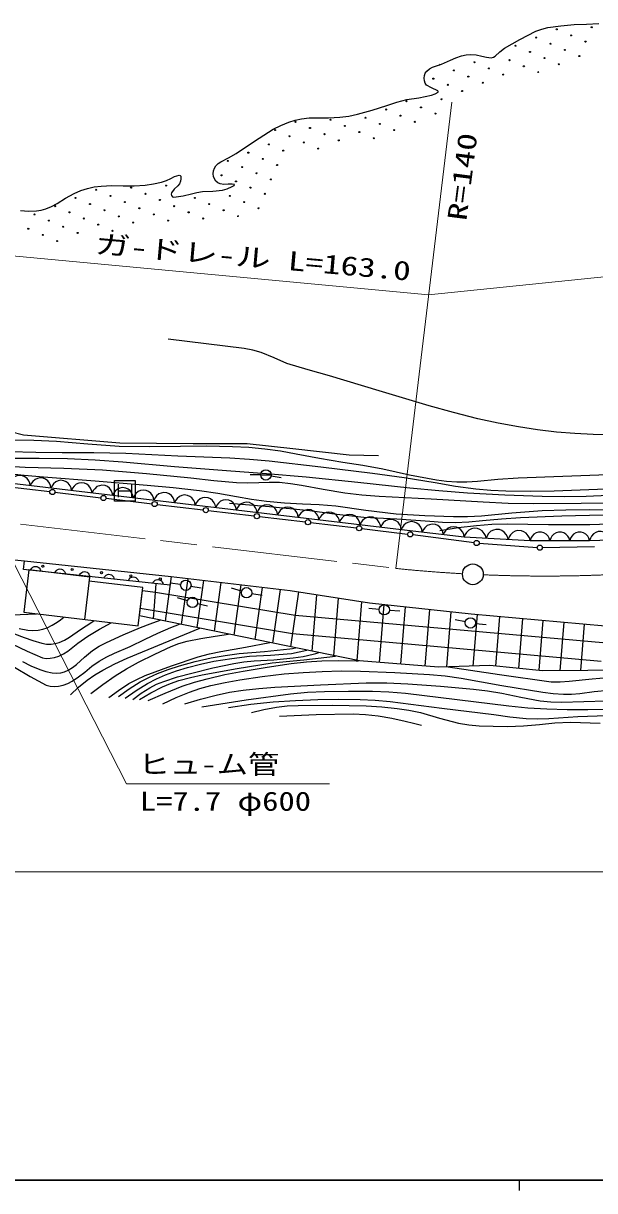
# Model space of a CAD drawing. Units: millimetres, scale not verified. Extents: x 40000 to 680000, y 20000 to 380000.
# Drawn here: x 120514 to 175244, y 204000 to 315804 of the extents above; entities that cross this region are included whole.
import ezdxf
from ezdxf.enums import TextEntityAlignment as Align

# ---------------------------------------------------------------- set-up
doc = ezdxf.new("R2010")
doc.units = ezdxf.units.MM
doc.header["$LTSCALE"] = 1000
doc.linetypes.add('CHAIN', pattern=[18.5, 12, -1.5, 3.5, -1.5])
for name, color, linetype, lineweight in [('M-BGD', 7, 'Continuous', 25), ('M-BGD-HTXT', 7, 'Continuous', 13), ('M-BMK', 2, 'CHAIN', 13), ('M-TTL-BAND', 7, 'Continuous', 25)]:
    doc.layers.add(name, color=color, linetype=linetype, lineweight=lineweight)
doc.layers.add('M-BMK-SRVR', color=7, linetype='Continuous')
doc.styles.add('ＭＳ ゴシック', font='')
doc.styles.get('ＭＳ ゴシック').set_extended_font_data('MS Gothic')

# ---------------------------------------------------------------- blocks, each defined once
blk = doc.blocks.new('BUHIN37')
at = {"color": 7, "linetype": 'Continuous', "lineweight": 25}
blk.add_lwpolyline([(-134, 985), (-351, 880), (-527, 736), (-717, 514), (-806, 281), (-848, 40), (-807, -266), (-701, -487), (-553, -688), (-311, -850), (-103, -937), (134, -985)], dxfattribs=at)
blk = doc.blocks.new('BUHIN38')
at = {"color": 7, "linetype": 'Continuous', "lineweight": 25}
blk.add_lwpolyline([(-135, 1003), (-355, 897), (-535, 750), (-729, 525), (-820, 288), (-863, 42), (-822, -268), (-715, -494), (-565, -699), (-318, -864), (-107, -954), (135, -1003)], dxfattribs=at)
blk = doc.blocks.new('BUHIN39')
at = {"color": 7, "linetype": 'Continuous', "lineweight": 25}
blk.add_lwpolyline([(-209, 1032), (-431, 907), (-607, 742), (-793, 495), (-871, 243), (-899, -15), (-835, -335), (-708, -562), (-538, -764), (-271, -920), (-45, -998), (209, -1032)], dxfattribs=at)
blk = doc.blocks.new('BUHIN40')
at = {"color": 7, "linetype": 'Continuous', "lineweight": 25}
blk.add_lwpolyline([(-238, 920), (-432, 796), (-582, 639), (-738, 407), (-796, 177), (-809, -57), (-736, -342), (-611, -541), (-448, -714), (-199, -841), (7, -901), (238, -920)], dxfattribs=at)
blk = doc.blocks.new('BUHIN41')
at = {"color": 7, "linetype": 'Continuous', "lineweight": 25}
blk.add_lwpolyline([(-282, 955), (-481, 818), (-633, 649), (-788, 400), (-841, 157), (-846, -89), (-758, -385), (-620, -588), (-444, -764), (-179, -889), (40, -943), (282, -955)], dxfattribs=at)
blk = doc.blocks.new('BUHIN44')
at = {"color": 7, "linetype": 'Continuous', "lineweight": 25}
blk.add_lwpolyline([(72, -495), (-47, -472), (-152, -427), (-275, -349), (-350, -248), (-402, -137), (-424, 16), (-407, 138), (-363, 255), (-269, 367), (-181, 441), (-72, 495)], dxfattribs=at)
blk = doc.blocks.new('BUHIN59')
at = {"color": 7, "linetype": 'Continuous', "lineweight": 25}
blk.add_circle((0, 0), 249, dxfattribs=at)
blk = doc.blocks.new('BUHIN78')
at = {"color": 7, "linetype": 'Continuous', "lineweight": 25}
blk.add_circle((0, 0), 498, dxfattribs=at)
blk = doc.blocks.new('BUHIN79')
at = {"color": 7, "linetype": 'Continuous', "lineweight": 25}
blk.add_line((125, -482), (-125, 482), dxfattribs=at)
blk.add_circle((0, 0), 498, dxfattribs=at)
blk = doc.blocks.new('BUHIN96')
at = {"color": 3, "linetype": 'Continuous', "lineweight": 25}
blk.add_circle((0, 0), 995, dxfattribs=at)

msp = doc.modelspace()

# ---------------------------------------------------------------- linework, layer by layer
at = {"layer": 'M-BGD'}
for p, q in [((67867, 277846), (156724, 267334)), ((117737, 277112), (120518, 276402)), ((120518, 276402), (129769, 275614)), ((129769, 275614), (136790, 275567)), ((136790, 275567), (141961, 275567)), ((141961, 275567), (146325, 275092)), ((146325, 275092), (151733, 274475)), ((151733, 274475), (154532, 274428)), ((143249, 272550), (142249, 272550)), ((144242, 272465), (145227, 272293)), ((118644, 271469), (123045, 270949)), ((123542, 270890), (127943, 270369)), ((129610, 271658), (129610, 270408)), ((129610, 271033), (130860, 271033)), ((130860, 271658), (130860, 270408)), ((128439, 270311), (132840, 269790)), ((133337, 269731), (137738, 269211)), ((138234, 269152), (142635, 268631)), ((143132, 268572), (147533, 268052)), ((81207, 268192), (120632, 264324)), ((148030, 267993), (152431, 267473)), ((152927, 267414), (157328, 266893)), ((156724, 267334), (162751, 266608)), ((157824, 266831), (163687, 266068)), ((162751, 266608), (169061, 266268)), ((169061, 266268), (174761, 266268)), ((174761, 266268), (180731, 266472)), ((164185, 266017), (169733, 265607)), ((170232, 265594), (175243, 265703)), ((120524, 263499), (120632, 264324)), ((120632, 264324), (134682, 262808)), ((134571, 261978), (120524, 263499)), ((121035, 263446), (120550, 259402)), ((126876, 262745), (121035, 263446)), ((126391, 258701), (126876, 262745)), ((134682, 262808), (134114, 258546)), ((134682, 262808), (146066, 261469)), ((131953, 261762), (126832, 262377)), ((131512, 258086), (131953, 261762)), ((132977, 258779), (133234, 262123)), ((135582, 262051), (134592, 262192)), ((136265, 262621), (135647, 258232)), ((136571, 261901), (137558, 261743)), ((137760, 262446), (137124, 257929)), ((139439, 262248), (138783, 257589)), ((141420, 261410), (140461, 261694)), ((141345, 262024), (140665, 257202)), ((143404, 261782), (142700, 256785)), ((131628, 259056), (131921, 261494)), ((131921, 261494), (133173, 261330)), ((133173, 261330), (146544, 259122)), ((136226, 260490), (135269, 260777)), ((142392, 261186), (143379, 261021)), ((145103, 261582), (144379, 256441)), ((146066, 261469), (153670, 260289)), ((146858, 261346), (146116, 256084)), ((148587, 261078), (148151, 255667)), ((150676, 260754), (150231, 255240)), ((120550, 259402), (131512, 258086)), ((131715, 259782), (146298, 257373)), ((137193, 260238), (138170, 260021)), ((152905, 260408), (152452, 254785)), ((154595, 259672), (153597, 259747)), ((153670, 260289), (163429, 259232)), ((155047, 260140), (154598, 254584)), ((155592, 259604), (156591, 259544)), ((157085, 259920), (156641, 254423)), ((159429, 259666), (158991, 254238)), ((161477, 259444), (161051, 254162)), ((152703, 254733), (131628, 259056)), ((146544, 259122), (176024, 256487)), ((162855, 258476), (161874, 258672)), ((163429, 259232), (176259, 258084)), ((163981, 259183), (163582, 254243)), ((163843, 258331), (164838, 258238)), ((166131, 258990), (165747, 254240)), ((168327, 258794), (167941, 254017)), ((170284, 258619), (169898, 253842)), ((172276, 258441), (171901, 253797)), ((146298, 257373), (175883, 254729)), ((174240, 258265), (173881, 253815)), ((160273, 254137), (152703, 254733)), ((165207, 254295), (160273, 254137)), ((170259, 253782), (165207, 254295)), ((174601, 253821), (170259, 253782)), ((187152, 254058), (174601, 253821)), ((579000, 205000), (58000, 205000)), ((579000, 205000), (58000, 205000))]:
    msp.add_line(p, q, dxfattribs=at)
for points in [[(120246, 297882), (121016, 297827), (121768, 297832), (122224, 297897), (122674, 298024), (123215, 298264), (123740, 298564), (124557, 299070), (125398, 299520), (126016, 299781), (126649, 299985), (127295, 300133), (127956, 300222), (128999, 300269), (130061, 300256), (131121, 300251), (132185, 300306), (132973, 300421), (133750, 300595), (134213, 300744), (134656, 300951), (135005, 301121), (135433, 301257), (135532, 301244), (135592, 301178), (135616, 300923), (135579, 300678), (135470, 300447), (135301, 300236), (134975, 299924), (134703, 299577), (134680, 299442), (134721, 299306), (134811, 299203), (134930, 299155), (135817, 299292), (136636, 299478), (137146, 299617), (137674, 299697), (138653, 299729), (139598, 299820), (140039, 299953), (140527, 300170), (140697, 300277), (140736, 300354), (140524, 300398), (140136, 300393), (139709, 300384), (139362, 300433), (139155, 300532), (138965, 300693), (138823, 300897), (138729, 301140), (138698, 301396), (138728, 301663), (138819, 301927), (138966, 302171), (139175, 302387), (139421, 302554), (140177, 302916), (140911, 303334), (142654, 304516), (144450, 305660), (145175, 306023), (145934, 306334), (146540, 306532), (147160, 306670), (147882, 306746), (148621, 306763), (149735, 306752), (150846, 306802), (151698, 306922), (152539, 307102), (153944, 307489), (155344, 307937), (156292, 308247), (157259, 308499), (158390, 308672), (159600, 308921), (159969, 309053), (160245, 309212), (160263, 309276), (160216, 309341), (159616, 309617), (159147, 309898), (159015, 310077), (158930, 310298), (158899, 310549), (158931, 310796), (159023, 311021), (159173, 311226), (159414, 311436), (159698, 311603), (160562, 311907), (161418, 312272), (161942, 312512), (162495, 312698), (162936, 312786), (163376, 312812), (163903, 312773), (164440, 312671), (164894, 312558), (165345, 312508), (165544, 312552), (165724, 312655), (166148, 313061), (166604, 313413), (168087, 314263), (169610, 315067), (170173, 315259), (170756, 315394), (172017, 315569), (173277, 315683), (174453, 315713), (175628, 315804)], [(176831, 276401), (175110, 276427), (173350, 276515), (171595, 276662), (169767, 276880), (167947, 277157), (165991, 277517), (164048, 277936), (161710, 278521), (159389, 279163), (154612, 280592), (149840, 282058), (147792, 282605), (145758, 283211), (144541, 283772), (143294, 284279), (142484, 284494), (141656, 284650), (138021, 285092), (134391, 285559)], [(119367, 275911), (121523, 275885), (123678, 275798), (126684, 275519), (129702, 275300), (132626, 275275), (135564, 275310), (138054, 275328), (140544, 275286), (142101, 275203), (143653, 275061), (145145, 274853), (146640, 274584), (148878, 274144), (151126, 273763), (153044, 273480), (154951, 273137), (157507, 272576), (160080, 272074), (161051, 271946), (162025, 271879), (163010, 271887), (164005, 271955), (165957, 272136), (167912, 272258), (172200, 272448), (176490, 272577)], [(119189, 274787), (121714, 274716), (124243, 274704), (127282, 274697), (130327, 274630), (135303, 274373), (140294, 274175), (142178, 274064), (144059, 273893), (149015, 273324), (153975, 272720), (156980, 272295), (159976, 271811), (161907, 271479), (163855, 271204), (165298, 271079), (166747, 271015), (169058, 270996), (171365, 271037), (176345, 271235)], [(119298, 274167), (122027, 274173), (124758, 274119), (127395, 273996), (130036, 273812), (135001, 273360), (139980, 272967), (143796, 272703), (147609, 272379), (152570, 271874), (157539, 271331), (160304, 271054), (163074, 270836), (166648, 270643), (170231, 270510), (172328, 270485), (174433, 270520), (178005, 270662)], [(118531, 273427), (120693, 273296), (124388, 273204), (128092, 273052), (132326, 272696), (136566, 272280), (138752, 272021), (140941, 271823), (141999, 271798), (143058, 271834), (144057, 271872), (145062, 271848), (146112, 271732), (147158, 271557), (149227, 271174), (151310, 270851), (152945, 270658), (154597, 270523), (159581, 270268), (164569, 269960), (166965, 269863), (169373, 269826), (173953, 269842), (178542, 269919)], [(118788, 272728), (120604, 272523), (122435, 272378), (127401, 271979), (132381, 271560), (134881, 271341), (137374, 271061), (139154, 270802), (140924, 270482), (142361, 270226), (143806, 270029), (145528, 269875), (147256, 269781), (148861, 269719), (150461, 269597), (153336, 269182), (156221, 268828), (158967, 268665), (161727, 268562), (163056, 268571), (164392, 268640), (167306, 268920), (170227, 269140), (172473, 269219), (174719, 269238), (178165, 269201)], [(140255, 269841), (144108, 269530), (147956, 269159), (150537, 268794), (153124, 268491), (156295, 268332), (159469, 268112), (160674, 268020), (161879, 267988), (163193, 268054), (164506, 268181), (166309, 268350), (168125, 268460), (172088, 268632), (176052, 268744)], [(160414, 267230), (162169, 267502), (163932, 267715), (165384, 267824), (166851, 267873), (170817, 267812), (174784, 267811), (179410, 267963)], [(109842, 260354), (111647, 259929), (113467, 259563), (114791, 259361), (116123, 259219), (117379, 259145), (118648, 259131), (120207, 259176), (121766, 259256)], [(119420, 256360), (120871, 255670), (122346, 255036), (122714, 254981), (123088, 254986), (123503, 255059), (123917, 255194), (124370, 255413), (124789, 255683), (125730, 256428), (126704, 257123), (127811, 257763), (128916, 258398)], [(119663, 257343), (120601, 256990), (121437, 256680), (122300, 256424), (122735, 256350), (123169, 256337), (123561, 256391), (123956, 256508), (124454, 256731), (124929, 257011), (125980, 257757), (127061, 258450), (127181, 258521), (127302, 258592)], [(119677, 254133), (121169, 253248), (122700, 252411), (123073, 252323), (123461, 252294), (123896, 252327), (124324, 252421), (124779, 252586), (125204, 252804), (125808, 253209), (126390, 253674), (127062, 254222), (127778, 254727), (128501, 255135), (129258, 255494), (130736, 256125), (132191, 256812), (133404, 257404), (134638, 257939), (135054, 258105), (135471, 258268)], [(120121, 257850), (120950, 257682), (121431, 257651), (121923, 257680), (122366, 257764), (122789, 257905), (123275, 258147), (123746, 258449), (124073, 258687), (124404, 258939)], [(120425, 254670), (121232, 254274), (122078, 253927), (122670, 253740), (123279, 253611), (123691, 253578), (124097, 253606), (124463, 253695), (124823, 253846), (125236, 254096), (125621, 254400), (126359, 255087), (127137, 255729), (127784, 256145), (128465, 256510), (130084, 257245), (131726, 257925), (132666, 258289), (133620, 258647)], [(125029, 251501), (125813, 252226), (126642, 252910), (127365, 253408), (128131, 253862), (129287, 254458), (130466, 254997), (133941, 256434), (137431, 257866)], [(126965, 251614), (128118, 252491), (129304, 253316), (130412, 253986), (131553, 254605), (133100, 255387), (134674, 256114), (135420, 256394), (136195, 256618), (137528, 256888), (138884, 257102), (139526, 257201), (140178, 257302)], [(128695, 251227), (129643, 251920), (130628, 252565), (131380, 252972), (132170, 253330), (134715, 254264), (137269, 255138), (138350, 255416), (139447, 255636), (141794, 256040), (144123, 256493)], [(129641, 251334), (130663, 252055), (131715, 252723), (132523, 253154), (133360, 253532), (134399, 253927), (135472, 254270), (136980, 254676), (138505, 255023), (139841, 255272), (141184, 255461), (143613, 255651), (146032, 255901), (146308, 255942), (146593, 255987)], [(130260, 251173), (131323, 251898), (132418, 252571), (133269, 253012), (134148, 253399), (135181, 253784), (136234, 254111), (137495, 254434), (138767, 254699), (140473, 254977), (142184, 255195), (144199, 255290), (146216, 255445), (146949, 255592), (147679, 255764)], [(130992, 251054), (131793, 251638), (132631, 252173), (133278, 252501), (133962, 252779), (135292, 253204), (136645, 253574), (138653, 254062), (140674, 254491), (141646, 254653), (142626, 254756), (144500, 254857), (146374, 255019), (147322, 255172), (148268, 255386), (148539, 255458), (148809, 255532)], [(131653, 251031), (132743, 251670), (133856, 252253), (134623, 252583), (135422, 252861), (136522, 253163), (137650, 253410), (140997, 254018), (144350, 254566), (147390, 254851), (150428, 255197)], [(132480, 250960), (134096, 251660), (135741, 252307), (136915, 252696), (138117, 253031), (139831, 253427), (141568, 253766), (143863, 254153), (146177, 254484), (147636, 254651), (149109, 254760), (150747, 254788), (152387, 254757), (152497, 254754), (152617, 254751)], [(161202, 254167), (166132, 253429), (171081, 252723), (171937, 252724), (172805, 252787), (175003, 253037), (177209, 253228), (178445, 253257), (179684, 253225), (181261, 253126), (182843, 252966), (184117, 252775), (185389, 252522), (187341, 252057), (189277, 251533), (191110, 251006), (192937, 250417), (193843, 250053), (194740, 249648)], [(133891, 250643), (135144, 251226), (136417, 251753), (137428, 252093), (138469, 252380), (139849, 252684), (141244, 252929), (143378, 253239), (145513, 253488), (147314, 253640), (149131, 253732), (150968, 253775), (152805, 253758), (156107, 253631), (159421, 253445), (160931, 253298), (162445, 253090), (166353, 252387), (170273, 251743), (171267, 251612), (172261, 251541), (173036, 251553), (173810, 251626), (175189, 251816), (176571, 251946)], [(135990, 250629), (137469, 251076), (138975, 251468), (140270, 251733), (141575, 251939), (143077, 252108), (144590, 252217), (148977, 252463), (153367, 252649), (155347, 252633), (157334, 252557), (160480, 252325), (163634, 252033), (164993, 251877), (166344, 251661), (168180, 251263), (170031, 250923), (171051, 250826), (172079, 250790), (176331, 250907)], [(137616, 250355), (141848, 251000), (146103, 251587), (147733, 251730), (149368, 251812), (151656, 251856), (153958, 251840), (155537, 251778), (157121, 251654), (162066, 251057), (167022, 250441), (168841, 250259), (170665, 250138), (172622, 250078), (174587, 250078), (176912, 250104)], [(140173, 250290), (142312, 250582), (144457, 250814), (146581, 250956), (148719, 251038), (150746, 251070), (152782, 251042), (154227, 250970), (155669, 250837), (160615, 250209), (165572, 249590), (167130, 249378), (168691, 249226), (169766, 249192), (170843, 249218), (173627, 249401), (176409, 249524)], [(142356, 249810), (143563, 250096), (144779, 250321), (145800, 250429), (146828, 250476), (150102, 250486), (153367, 250436), (154842, 250342), (156321, 250188), (157447, 250020), (158572, 249792), (160380, 249252), (162203, 248770), (163182, 248624), (164180, 248536), (165530, 248474), (166889, 248472), (168428, 248535), (169964, 248658), (171435, 248799), (172917, 248881), (175777, 248770)], [(145053, 249448), (148576, 249596), (152100, 249682), (153298, 249606), (154491, 249471), (155801, 249251), (157100, 248972), (157878, 248787), (158655, 248596)]]:
    msp.add_lwpolyline(points, dxfattribs=at)
msp.add_lwpolyline([(129235, 270033), (129235, 272033), (131235, 272033), (131235, 270033)], close=True, dxfattribs=at)
for centre, radius in [((174958, 315430), 49.7), ((169640, 314445), 49.7), ((171609, 315233), 49.7), ((172988, 314642), 49.7), ((167670, 313657), 49.7), ((169049, 313067), 49.7), ((171019, 313854), 49.7), ((172397, 313263), 49.7), ((174367, 314051), 49.7), ((163731, 312082), 49.7), ((167079, 312279), 49.7), ((170428, 312476), 49.7), ((171806, 311885), 49.7), ((173776, 312673), 49.7), ((161761, 311294), 49.7), ((165110, 311491), 49.7), ((166488, 310900), 49.7), ((168458, 311688), 49.7), ((159792, 310506), 49.7), ((161171, 309915), 49.7), ((163140, 310703), 49.7), ((164519, 310112), 49.7), ((160580, 308536), 49.7), ((162549, 309324), 49.7), ((155262, 307552), 49.7), ((157231, 308340), 49.7), ((158610, 307749), 49.7), ((146596, 306370), 49.7), ((149944, 306567), 49.7), ((153292, 306764), 49.7), ((156640, 306961), 49.7), ((158019, 306370), 49.7), ((159989, 307158), 49.7), ((144626, 305582), 49.7), ((147974, 305779), 49.7), ((149353, 305188), 49.7), ((151323, 305976), 49.7), ((152701, 305385), 49.7), ((154671, 306173), 49.7), ((156050, 305582), 49.7), ((144035, 304203), 49.7), ((146005, 304991), 49.7), ((147383, 304400), 49.7), ((150732, 304597), 49.7), ((154080, 304794), 49.7), ((142065, 303416), 49.7), ((145414, 303612), 49.7), ((148762, 303809), 49.7), ((140096, 302628), 49.7), ((141475, 302037), 49.7), ((143444, 302825), 49.7), ((144823, 302234), 49.7), ((139505, 301249), 49.7), ((142853, 301446), 49.7), ((144232, 300855), 49.7), ((127490, 299870), 49.7), ((130839, 300067), 49.7), ((134187, 300264), 49.7), ((140884, 300658), 49.7), ((142262, 300067), 49.7), ((125521, 299082), 49.7), ((126900, 298492), 49.7), ((128869, 299279), 49.7), ((130248, 298688), 49.7), ((132217, 299476), 49.7), ((133596, 298885), 49.7), ((136945, 299082), 49.7), ((138323, 298492), 49.7), ((140293, 299279), 49.7), ((141672, 298688), 49.7), ((143641, 299476), 49.7), ((121582, 297507), 49.7), ((123551, 298295), 49.7), ((124930, 297704), 49.7), ((128278, 297901), 49.7), ((131627, 298098), 49.7), ((133005, 297507), 49.7), ((134975, 298295), 49.7), ((136354, 297704), 49.7), ((139702, 297901), 49.7), ((143050, 298098), 49.7), ((122960, 296916), 49.7), ((124339, 296325), 49.7), ((126309, 297113), 49.7), ((127687, 296522), 49.7), ((129657, 297310), 49.7), ((131036, 296719), 49.7), ((134384, 296916), 49.7), ((137732, 297113), 49.7), ((120991, 296128), 49.7), ((122370, 295537), 49.7), ((125718, 295734), 49.7), ((129066, 295931), 49.7), ((123748, 294946), 49.7), ((157576, 266864), 249), ((163935, 266036), 249), ((169982, 265589), 249), ((122383, 263801), 99.5), ((125195, 263496), 99.5), ((128007, 263192), 99.5), ((130819, 262887), 99.5), ((133631, 262583), 99.5)]:
    msp.add_circle(centre, radius, dxfattribs=at)
for centre, start, end in [((160383, 311885), 222.92756, 2.03121), ((169837, 311097), 8.09153, 205.85949), ((141081, 297310), 342.4764, 211.24305)]:
    msp.add_arc(centre, 49.7, start, end, dxfattribs=at)
at = {"layer": 'M-BGD-HTXT'}
for p, q in [((156189, 263594), (161553, 308268)), ((66802, 298505), (159335, 289792)), ((159335, 289792), (225749, 296628)), ((119601, 264111), (130409, 242959)), ((130409, 242959), (149838, 242959)), ((63766, 234533), (247931, 234533))]:
    msp.add_line(p, q, dxfattribs=at)
at = {"layer": 'M-BMK'}
msp.add_line((65140, 274354), (156189, 263594), dxfattribs=at)
for start, end in [(267.58797, 284.17442), (264.1467, 266.76945)]:
    msp.add_arc((170466, 402864), 140000, start, end, dxfattribs=at)
at = {"layer": 'M-TTL-BAND'}
for p, q in [((40000, 205000), (579000, 205000)), ((168000, 205000), (168000, 204000))]:
    msp.add_line(p, q, dxfattribs=at)

# ---------------------------------------------------------------- block references
at = {"layer": 'M-BGD', "rotation": 255.48932}
for name, p in [('BUHIN79', (143749, 272550)), ('BUHIN37', (120194, 271655)), ('BUHIN37', (122168, 271422)), ('BUHIN37', (124143, 271188)), ('BUHIN37', (126117, 270954)), ('BUHIN37', (128092, 270721)), ('BUHIN59', (123293, 270919)), ('BUHIN59', (128191, 270340)), ('BUHIN37', (130067, 270487)), ('BUHIN37', (132041, 270254)), ('BUHIN37', (134016, 270020)), ('BUHIN37', (135990, 269786)), ('BUHIN37', (137965, 269553)), ('BUHIN59', (133089, 269761)), ('BUHIN59', (137986, 269181)), ('BUHIN37', (139940, 269319)), ('BUHIN37', (141914, 269086)), ('BUHIN37', (143889, 268852)), ('BUHIN37', (145863, 268618)), ('BUHIN37', (147838, 268385)), ('BUHIN59', (142884, 268602)), ('BUHIN37', (149813, 268151)), ('BUHIN37', (151787, 267918)), ('BUHIN37', (153762, 267684)), ('BUHIN37', (155736, 267450)), ('BUHIN59', (147781, 268022)), ('BUHIN59', (152679, 267443)), ('BUHIN38', (157728, 267213)), ('BUHIN38', (159737, 266971)), ('BUHIN38', (161747, 266729)), ('BUHIN39', (163803, 266551)), ('BUHIN39', (165906, 266438)), ('BUHIN39', (168010, 266325)), ('BUHIN40', (170011, 266268)), ('BUHIN40', (171911, 266268)), ('BUHIN40', (173811, 266268)), ('BUHIN41', (175756, 266302)), ('BUHIN44', (121695, 263372)), ('BUHIN44', (124036, 263119)), ('BUHIN44', (126377, 262865)), ('BUHIN44', (128718, 262612)), ('BUHIN44', (131059, 262358)), ('BUHIN44', (133401, 262105)), ('BUHIN78', (136077, 261980)), ('BUHIN78', (141899, 261268)), ('BUHIN78', (136705, 260346)), ('BUHIN78', (155093, 259634)), ('BUHIN78', (163345, 258378))]:
    msp.add_blockref(name, p, dxfattribs=at)
at = {"layer": 'M-BMK-SRVR', "rotation": 255.48932}
msp.add_blockref('BUHIN96', (163575, 263034), dxfattribs=at)

# ---------------------------------------------------------------- texts
at = {"layer": 'M-BGD-HTXT', "style": 'ＭＳ ゴシック', "width": 1.35}
for s, rotation, p in [('R=140', 82.7, (163491, 296756)), ('ガ-ドレ-ル L=163.0', 355, (127279, 293248))]:
    msp.add_text(s, height=1833, rotation=rotation, dxfattribs=at).set_placement(p, align=Align.BOTTOM_LEFT)
at = {"layer": 'M-BGD-HTXT', "style": 'ＭＳ ゴシック'}
for s, width, p in [('ヒュ-ム管', 1.2, (131535, 243374)), ('L=7.7 φ600', 1.25, (131674, 239834))]:
    msp.add_text(s, height=1833, dxfattribs=dict(at, width=width)).set_placement(p, align=Align.BOTTOM_LEFT)

doc.saveas('drawing.dxf')
